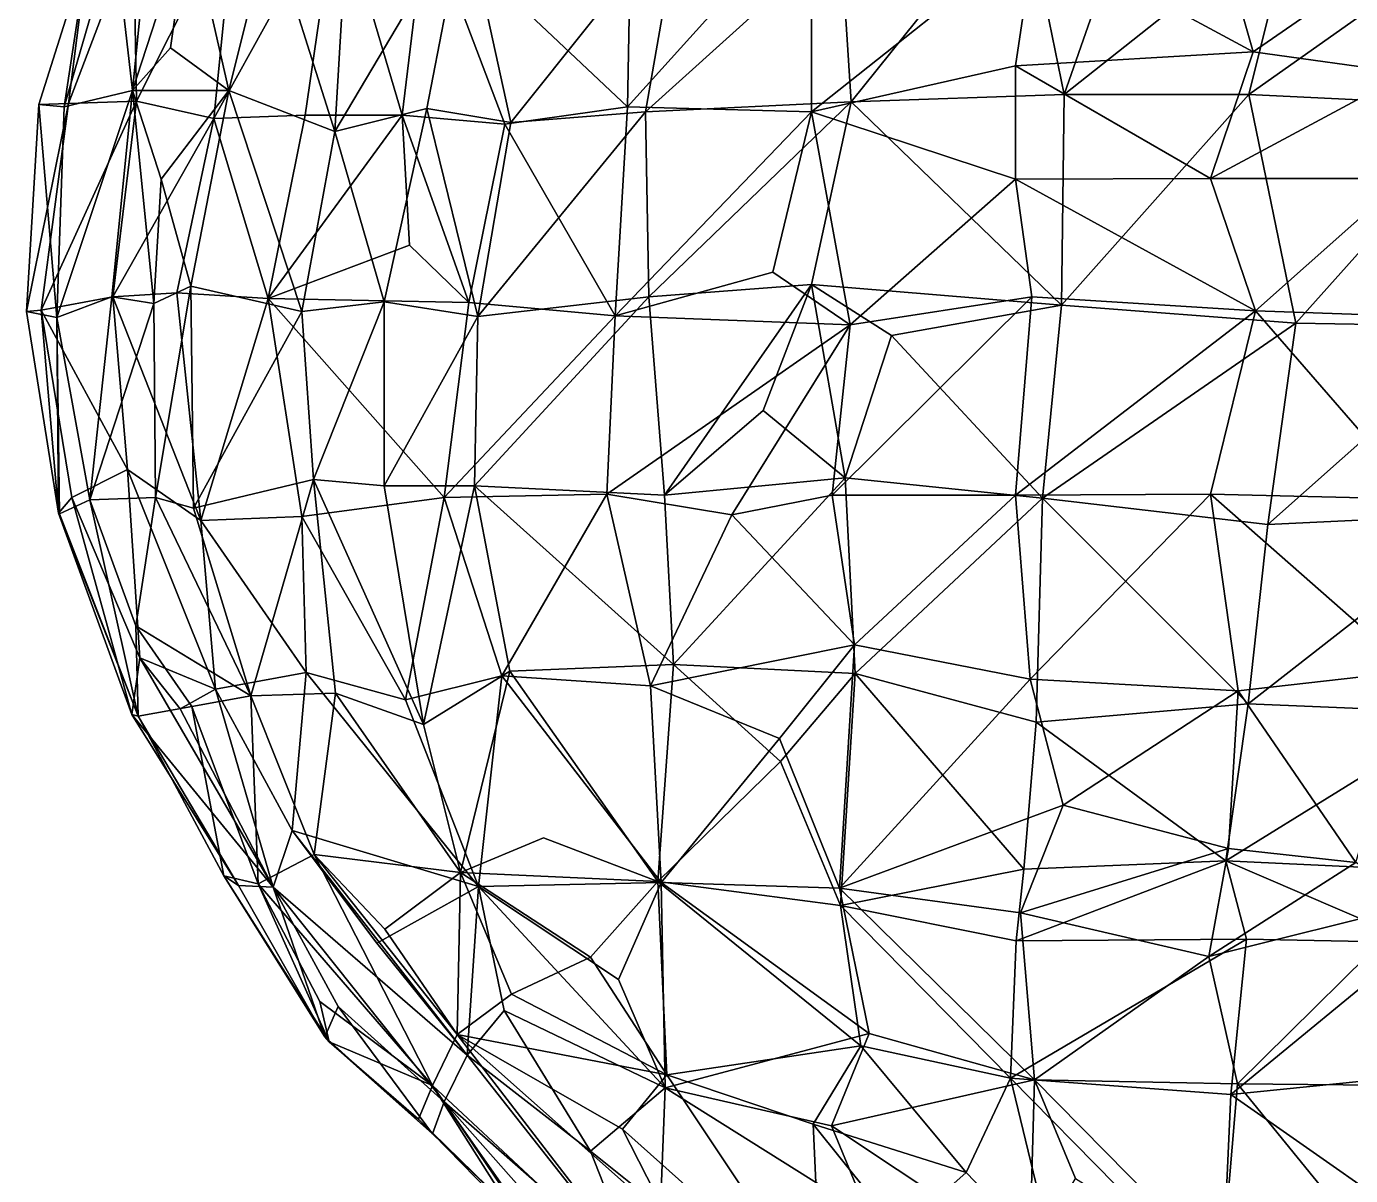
# Model space of a CAD drawing. Header units: metres. Extents: x -3.71 to 2.4, y 1.32 to 7.28.
# Drawn here: x -3.526 to -1.915, y 2.649 to 4.046 of the extents above; entities that cross this region are included whole.
import ezdxf

# ---------------------------------------------------------------- set-up
doc = ezdxf.new("R2010")
doc.units = ezdxf.units.M

msp = doc.modelspace()

# ---------------------------------------------------------------- linework, layer by layer
for points in [[(-3.148, 4.205, 1.247), (-3.272, 4.193, 1.077), (-3.298, 3.934, 1.155)], [(-3.187, 3.938, 1.273), (-3.148, 4.205, 1.247), (-3.298, 3.934, 1.155)], [(-3.187, 3.938, 1.273), (-3.069, 3.938, 1.385), (-3.148, 4.205, 1.247)], [(-3.069, 3.938, 1.385), (-3.04, 4.179, 1.38), (-3.148, 4.205, 1.247)], [(-3.04, 4.179, 1.38), (-2.795, 3.948, 1.567), (-2.79, 4.21, 1.502)], [(-2.571, 4.196, 1.539), (-2.79, 4.21, 1.502), (-2.795, 3.948, 1.567)], [(-2.523, 3.954, -0.685), (-2.536, 4.156, -0.625), (-2.315, 4.213, -0.698)], [(-2.264, 3.963, -0.769), (-2.523, 3.954, -0.685), (-2.315, 4.213, -0.698)], [(-2.264, 3.963, -0.769), (-2.315, 4.213, -0.698), (-2.194, 4.163, -0.733)], [(-3.392, 3.955, 1.013), (-3.272, 4.193, 1.077), (-3.396, 4.16, 0.811)], [(-3.298, 3.934, 1.155), (-3.272, 4.193, 1.077), (-3.392, 3.955, 1.013)], [(-2.937, 3.929, -0.498), (-2.993, 4.185, -0.345), (-2.73, 4.188, -0.504)], [(-2.773, 3.942, -0.575), (-2.937, 3.929, -0.498), (-2.73, 4.188, -0.504)], [(-2.571, 3.942, 1.643), (-2.571, 4.196, 1.539), (-2.795, 3.948, 1.567)], [(-2.773, 3.942, -0.575), (-2.73, 4.188, -0.504), (-2.536, 4.156, -0.625)], [(-2.299, 4.158, 1.596), (-2.571, 4.196, 1.539), (-2.571, 3.942, 1.643)], [(-2.034, 4.015, 1.644), (-2.084, 4.191, 1.569), (-2.299, 4.158, 1.596)], [(-2.034, 4.015, 1.644), (-1.817, 4.165, 1.594), (-2.084, 4.191, 1.569)], [(-3.397, 3.968, 0.112), (-3.328, 4.18, 0.08), (-3.351, 4.02, 0.015)], [(-3.379, 4.152, 0.186), (-3.328, 4.18, 0.08), (-3.397, 3.968, 0.112)], [(-3.351, 4.02, 0.015), (-3.328, 4.18, 0.08), (-3.28, 3.968, -0.139)], [(-3.328, 4.18, 0.08), (-3.23, 4.168, -0.107), (-3.28, 3.968, -0.139)], [(-3.151, 3.918, -0.303), (-2.993, 4.185, -0.345), (-3.039, 3.946, -0.407)], [(-3.141, 4.089, -0.26), (-2.993, 4.185, -0.345), (-3.151, 3.918, -0.303)], [(-3.069, 3.938, 1.385), (-2.944, 3.927, 1.488), (-3.04, 4.179, 1.38)], [(-2.795, 3.948, 1.567), (-3.04, 4.179, 1.38), (-2.944, 3.927, 1.488)], [(-2.937, 3.929, -0.498), (-3.039, 3.946, -0.407), (-2.993, 4.185, -0.345)], [(-2.264, 3.963, -0.769), (-2.194, 4.163, -0.733), (-1.984, 4.185, -0.766)], [(-2.039, 3.963, -0.84), (-2.264, 3.963, -0.769), (-1.984, 4.185, -0.766)], [(-2.039, 3.963, -0.84), (-1.984, 4.185, -0.766), (-1.747, 4.17, -0.795)], [(-3.48, 3.948, 0.331), (-3.419, 4.159, 0.349), (-3.397, 3.968, 0.112)], [(-3.451, 4.141, 0.584), (-3.419, 4.159, 0.349), (-3.48, 3.948, 0.331)], [(-3.475, 3.952, 0.827), (-3.396, 4.16, 0.811), (-3.451, 4.141, 0.584)], [(-3.475, 3.952, 0.827), (-3.392, 3.955, 1.013), (-3.396, 4.16, 0.811)], [(-3.419, 4.159, 0.349), (-3.379, 4.152, 0.186), (-3.397, 3.968, 0.112)], [(-3.28, 3.968, -0.139), (-3.23, 4.168, -0.107), (-3.151, 3.918, -0.303)], [(-3.23, 4.168, -0.107), (-3.141, 4.089, -0.26), (-3.151, 3.918, -0.303)], [(-2.523, 3.954, -0.685), (-2.773, 3.942, -0.575), (-2.536, 4.156, -0.625)], [(-2.323, 3.998, 1.671), (-2.299, 4.158, 1.596), (-2.571, 3.942, 1.643)], [(-2.323, 3.998, 1.671), (-2.034, 4.015, 1.644), (-2.299, 4.158, 1.596)], [(-1.746, 3.949, -0.848), (-2.039, 3.963, -0.84), (-1.747, 4.17, -0.795)], [(-1.847, 3.989, 1.658), (-1.817, 4.165, 1.594), (-2.034, 4.015, 1.644)], [(-3.511, 3.951, 0.586), (-3.451, 4.141, 0.584), (-3.48, 3.948, 0.331)], [(-3.511, 3.951, 0.586), (-3.475, 3.952, 0.827), (-3.451, 4.141, 0.584)], [(-3.397, 3.968, 0.112), (-3.351, 4.02, 0.015), (-3.28, 3.968, -0.139)], [(-2.086, 3.861, 1.705), (-2.034, 4.015, 1.644), (-2.323, 3.998, 1.671)], [(-1.847, 3.989, 1.658), (-2.034, 4.015, 1.644), (-2.086, 3.861, 1.705)], [(-2.323, 3.86, 1.694), (-2.323, 3.998, 1.671), (-2.571, 3.942, 1.643)], [(-2.323, 3.86, 1.694), (-2.086, 3.861, 1.705), (-2.323, 3.998, 1.671)], [(-1.85, 3.861, 1.702), (-1.847, 3.989, 1.658), (-2.086, 3.861, 1.705)], [(-3.489, 3.692, 0.324), (-3.48, 3.948, 0.331), (-3.397, 3.968, 0.112)], [(-3.422, 3.717, 0.115), (-3.489, 3.692, 0.324), (-3.397, 3.968, 0.112)], [(-3.422, 3.717, 0.115), (-3.397, 3.968, 0.112), (-3.371, 3.709, -0.043)], [(-3.397, 3.968, 0.112), (-3.362, 3.86, -0.022), (-3.371, 3.709, -0.043)], [(-3.397, 3.968, 0.112), (-3.28, 3.968, -0.139), (-3.362, 3.86, -0.022)], [(-3.362, 3.86, -0.022), (-3.28, 3.968, -0.139), (-3.326, 3.73, -0.136)], [(-3.326, 3.73, -0.136), (-3.28, 3.968, -0.139), (-3.191, 3.699, -0.325)], [(-3.28, 3.968, -0.139), (-3.151, 3.918, -0.303), (-3.191, 3.699, -0.325)], [(-2.523, 3.954, -0.685), (-2.264, 3.963, -0.769), (-2.267, 3.707, -0.819)], [(-2.267, 3.707, -0.819), (-2.264, 3.963, -0.769), (-2.039, 3.963, -0.84)], [(-1.982, 3.685, -0.862), (-2.267, 3.707, -0.819), (-2.039, 3.963, -0.84)], [(-1.982, 3.685, -0.862), (-2.039, 3.963, -0.84), (-1.746, 3.949, -0.848)], [(-3.475, 3.952, 0.827), (-3.511, 3.951, 0.586), (-3.526, 3.699, 0.588)], [(-3.508, 3.701, 0.819), (-3.475, 3.952, 0.827), (-3.526, 3.699, 0.588)], [(-3.526, 3.699, 0.588), (-3.511, 3.951, 0.586), (-3.489, 3.692, 0.324)], [(-3.511, 3.951, 0.586), (-3.48, 3.948, 0.331), (-3.489, 3.692, 0.324)], [(-3.508, 3.701, 0.819), (-3.421, 3.717, 1.027), (-3.392, 3.955, 1.013)], [(-3.392, 3.955, 1.013), (-3.475, 3.952, 0.827), (-3.508, 3.701, 0.819)], [(-3.298, 3.934, 1.155), (-3.392, 3.955, 1.013), (-3.421, 3.717, 1.027)], [(-3.151, 3.918, -0.303), (-3.039, 3.946, -0.407), (-3.091, 3.711, -0.43)], [(-3.091, 3.711, -0.43), (-3.039, 3.946, -0.407), (-2.977, 3.693, -0.534)], [(-2.937, 3.929, -0.498), (-2.977, 3.693, -0.534), (-3.039, 3.946, -0.407)], [(-2.81, 3.694, 1.635), (-2.795, 3.948, 1.567), (-2.944, 3.927, 1.488)], [(-2.571, 3.942, 1.643), (-2.795, 3.948, 1.567), (-2.81, 3.694, 1.635)], [(-2.769, 3.717, -0.627), (-2.773, 3.942, -0.575), (-2.523, 3.954, -0.685)], [(-2.571, 3.732, -0.699), (-2.769, 3.717, -0.627), (-2.523, 3.954, -0.685)], [(-2.571, 3.732, -0.699), (-2.523, 3.954, -0.685), (-2.267, 3.707, -0.819)], [(-1.745, 3.681, -0.877), (-1.982, 3.685, -0.862), (-1.746, 3.949, -0.848)], [(-3.343, 3.722, 1.144), (-3.298, 3.934, 1.155), (-3.421, 3.717, 1.027)], [(-3.232, 3.715, 1.271), (-3.298, 3.934, 1.155), (-3.343, 3.722, 1.144)], [(-3.187, 3.938, 1.273), (-3.298, 3.934, 1.155), (-3.232, 3.715, 1.271)], [(-3.232, 3.715, 1.271), (-3.069, 3.938, 1.385), (-3.187, 3.938, 1.273)], [(-3.232, 3.715, 1.271), (-3.06, 3.78, 1.431), (-3.069, 3.938, 1.385)], [(-2.988, 3.71, 1.512), (-2.944, 3.927, 1.488), (-3.069, 3.938, 1.385)], [(-3.06, 3.78, 1.431), (-2.988, 3.71, 1.512), (-3.069, 3.938, 1.385)], [(-2.769, 3.717, -0.627), (-2.977, 3.693, -0.534), (-2.773, 3.942, -0.575)], [(-2.977, 3.693, -0.534), (-2.937, 3.929, -0.498), (-2.773, 3.942, -0.575)], [(-2.618, 3.747, 1.671), (-2.571, 3.942, 1.643), (-2.81, 3.694, 1.635)], [(-2.524, 3.683, 1.73), (-2.571, 3.942, 1.643), (-2.618, 3.747, 1.671)], [(-2.323, 3.86, 1.694), (-2.571, 3.942, 1.643), (-2.524, 3.683, 1.73)], [(-3.191, 3.699, -0.325), (-3.151, 3.918, -0.303), (-3.091, 3.711, -0.43)], [(-2.988, 3.71, 1.512), (-2.81, 3.694, 1.635), (-2.944, 3.927, 1.488)], [(-3.371, 3.709, -0.043), (-3.362, 3.86, -0.022), (-3.326, 3.73, -0.136)], [(-2.303, 3.717, 1.757), (-2.323, 3.86, 1.694), (-2.524, 3.683, 1.73)], [(-2.031, 3.7, 1.742), (-2.086, 3.861, 1.705), (-2.323, 3.86, 1.694)], [(-2.303, 3.717, 1.757), (-2.031, 3.7, 1.742), (-2.323, 3.86, 1.694)], [(-1.85, 3.861, 1.702), (-2.086, 3.861, 1.705), (-2.031, 3.7, 1.742)], [(-2.031, 3.7, 1.742), (-1.833, 3.693, 1.717), (-1.85, 3.861, 1.702)], [(-2.988, 3.71, 1.512), (-3.06, 3.78, 1.431), (-3.232, 3.715, 1.271)], [(-2.524, 3.683, 1.73), (-2.618, 3.747, 1.671), (-2.81, 3.694, 1.635)], [(-3.314, 3.445, 1.125), (-3.343, 3.722, 1.144), (-3.421, 3.717, 1.027)], [(-3.369, 3.473, -0.043), (-3.371, 3.709, -0.043), (-3.326, 3.73, -0.136)], [(-3.323, 3.46, -0.138), (-3.369, 3.473, -0.043), (-3.326, 3.73, -0.136)], [(-3.314, 3.445, 1.125), (-3.232, 3.715, 1.271), (-3.343, 3.722, 1.144)], [(-3.323, 3.46, -0.138), (-3.326, 3.73, -0.136), (-3.191, 3.699, -0.325)], [(-2.75, 3.476, -0.661), (-2.769, 3.717, -0.627), (-2.571, 3.732, -0.699)], [(-2.63, 3.579, -0.688), (-2.75, 3.476, -0.661), (-2.571, 3.732, -0.699)], [(-2.53, 3.497, -0.738), (-2.63, 3.579, -0.688), (-2.571, 3.732, -0.699)], [(-2.571, 3.732, -0.699), (-2.474, 3.67, -0.742), (-2.53, 3.497, -0.738)], [(-2.474, 3.67, -0.742), (-2.571, 3.732, -0.699), (-2.267, 3.707, -0.819)], [(-3.421, 3.717, 1.027), (-3.508, 3.701, 0.819), (-3.403, 3.507, 1.012)], [(-3.489, 3.692, 0.324), (-3.422, 3.717, 0.115), (-3.449, 3.47, 0.145)], [(-3.449, 3.47, 0.145), (-3.422, 3.717, 0.115), (-3.371, 3.709, -0.043)], [(-3.369, 3.473, -0.043), (-3.449, 3.47, 0.145), (-3.371, 3.709, -0.043)], [(-3.403, 3.507, 1.012), (-3.314, 3.445, 1.125), (-3.421, 3.717, 1.027)], [(-3.314, 3.445, 1.125), (-3.191, 3.45, 1.317), (-3.232, 3.715, 1.271)], [(-3.018, 3.473, 1.507), (-2.988, 3.71, 1.512), (-3.232, 3.715, 1.271)], [(-3.191, 3.45, 1.317), (-3.018, 3.473, 1.507), (-3.232, 3.715, 1.271)], [(-3.177, 3.495, -0.325), (-3.191, 3.699, -0.325), (-3.091, 3.711, -0.43)], [(-3.091, 3.487, -0.424), (-3.177, 3.495, -0.325), (-3.091, 3.711, -0.43)], [(-3.091, 3.487, -0.424), (-3.091, 3.711, -0.43), (-2.977, 3.693, -0.534)], [(-2.81, 3.694, 1.635), (-2.988, 3.71, 1.512), (-3.018, 3.473, 1.507)], [(-2.75, 3.476, -0.661), (-2.981, 3.487, -0.545), (-2.769, 3.717, -0.627)], [(-2.981, 3.487, -0.545), (-2.977, 3.693, -0.534), (-2.769, 3.717, -0.627)], [(-2.303, 3.717, 1.757), (-2.524, 3.683, 1.73), (-2.546, 3.476, 1.76)], [(-2.323, 3.476, 1.768), (-2.303, 3.717, 1.757), (-2.546, 3.476, 1.76)], [(-2.474, 3.67, -0.742), (-2.267, 3.707, -0.819), (-2.29, 3.472, -0.82)], [(-2.031, 3.7, 1.742), (-2.303, 3.717, 1.757), (-2.323, 3.476, 1.768)], [(-2.29, 3.472, -0.82), (-2.267, 3.707, -0.819), (-1.982, 3.685, -0.862)], [(-3.508, 3.701, 0.819), (-3.526, 3.699, 0.588), (-3.487, 3.454, 0.589)], [(-3.487, 3.454, 0.589), (-3.526, 3.699, 0.588), (-3.489, 3.692, 0.324)], [(-3.403, 3.507, 1.012), (-3.508, 3.701, 0.819), (-3.471, 3.473, 0.824)], [(-3.471, 3.473, 0.824), (-3.508, 3.701, 0.819), (-3.487, 3.454, 0.589)], [(-3.486, 3.453, 0.353), (-3.487, 3.454, 0.589), (-3.489, 3.692, 0.324)], [(-3.486, 3.453, 0.353), (-3.489, 3.692, 0.324), (-3.449, 3.47, 0.145)], [(-3.177, 3.495, -0.325), (-3.323, 3.46, -0.138), (-3.191, 3.699, -0.325)], [(-2.981, 3.487, -0.545), (-3.091, 3.487, -0.424), (-2.977, 3.693, -0.534)], [(-2.82, 3.477, 1.632), (-2.81, 3.694, 1.635), (-3.018, 3.473, 1.507)], [(-2.82, 3.477, 1.632), (-2.524, 3.683, 1.73), (-2.81, 3.694, 1.635)], [(-2.086, 3.477, 1.777), (-2.031, 3.7, 1.742), (-2.323, 3.476, 1.768)], [(-2.086, 3.477, 1.777), (-1.832, 3.471, 1.745), (-2.031, 3.7, 1.742)], [(-1.832, 3.471, 1.745), (-1.833, 3.693, 1.717), (-2.031, 3.7, 1.742)], [(-2.82, 3.477, 1.632), (-2.668, 3.452, 1.712), (-2.524, 3.683, 1.73)], [(-2.546, 3.476, 1.76), (-2.524, 3.683, 1.73), (-2.668, 3.452, 1.712)], [(-2.016, 3.44, -0.855), (-2.29, 3.472, -0.82), (-1.982, 3.685, -0.862)], [(-2.016, 3.44, -0.855), (-1.982, 3.685, -0.862), (-1.745, 3.681, -0.877)], [(-1.744, 3.453, -0.862), (-2.016, 3.44, -0.855), (-1.745, 3.681, -0.877)], [(-2.53, 3.497, -0.738), (-2.474, 3.67, -0.742), (-2.29, 3.472, -0.82)], [(-2.53, 3.497, -0.738), (-2.75, 3.476, -0.661), (-2.63, 3.579, -0.688)], [(-3.388, 3.278, 0.8), (-3.403, 3.507, 1.012), (-3.471, 3.473, 0.824)], [(-3.403, 3.507, 1.012), (-3.388, 3.278, 0.8), (-3.296, 3.24, 1.067)], [(-3.296, 3.24, 1.067), (-3.314, 3.445, 1.125), (-3.403, 3.507, 1.012)], [(-3.253, 3.232, -0.128), (-3.323, 3.46, -0.138), (-3.177, 3.495, -0.325)], [(-3.15, 3.235, -0.284), (-3.253, 3.232, -0.128), (-3.177, 3.495, -0.325)], [(-3.043, 3.197, -0.396), (-3.177, 3.495, -0.325), (-3.091, 3.487, -0.424)], [(-3.043, 3.197, -0.396), (-3.15, 3.235, -0.284), (-3.177, 3.495, -0.325)], [(-2.739, 3.27, -0.672), (-2.75, 3.476, -0.661), (-2.53, 3.497, -0.738)], [(-2.518, 3.259, -0.744), (-2.739, 3.27, -0.672), (-2.53, 3.497, -0.738)], [(-2.518, 3.259, -0.744), (-2.53, 3.497, -0.738), (-2.29, 3.472, -0.82)], [(-3.043, 3.197, -0.396), (-3.091, 3.487, -0.424), (-2.981, 3.487, -0.545)], [(-2.938, 3.262, -0.549), (-3.043, 3.197, -0.396), (-2.981, 3.487, -0.545)], [(-2.981, 3.487, -0.545), (-2.75, 3.476, -0.661), (-2.739, 3.27, -0.672)], [(-2.938, 3.262, -0.549), (-2.981, 3.487, -0.545), (-2.739, 3.27, -0.672)], [(-3.471, 3.473, 0.824), (-3.487, 3.454, 0.589), (-3.398, 3.209, 0.59)], [(-3.39, 3.207, 0.358), (-3.486, 3.453, 0.353), (-3.449, 3.47, 0.145)], [(-3.388, 3.278, 0.8), (-3.471, 3.473, 0.824), (-3.398, 3.209, 0.59)], [(-3.393, 3.317, 0.118), (-3.449, 3.47, 0.145), (-3.369, 3.473, -0.043)], [(-3.393, 3.317, 0.118), (-3.39, 3.207, 0.358), (-3.449, 3.47, 0.145)], [(-3.253, 3.232, -0.128), (-3.393, 3.317, 0.118), (-3.369, 3.473, -0.043)], [(-3.253, 3.232, -0.128), (-3.369, 3.473, -0.043), (-3.323, 3.46, -0.138)], [(-3.065, 3.227, 1.396), (-3.018, 3.473, 1.507), (-3.191, 3.45, 1.317)], [(-2.948, 3.256, 1.501), (-3.018, 3.473, 1.507), (-3.065, 3.227, 1.396)], [(-2.82, 3.477, 1.632), (-3.018, 3.473, 1.507), (-2.948, 3.256, 1.501)], [(-2.767, 3.244, 1.612), (-2.82, 3.477, 1.632), (-2.948, 3.256, 1.501)], [(-2.668, 3.452, 1.712), (-2.82, 3.477, 1.632), (-2.767, 3.244, 1.612)], [(-2.519, 3.294, 1.731), (-2.546, 3.476, 1.76), (-2.668, 3.452, 1.712)], [(-2.323, 3.476, 1.768), (-2.546, 3.476, 1.76), (-2.519, 3.294, 1.731)], [(-2.305, 3.252, 1.731), (-2.323, 3.476, 1.768), (-2.519, 3.294, 1.731)], [(-2.518, 3.259, -0.744), (-2.29, 3.472, -0.82), (-2.298, 3.2, -0.799)], [(-2.086, 3.477, 1.777), (-2.323, 3.476, 1.768), (-2.305, 3.252, 1.731)], [(-2.052, 3.238, 1.757), (-2.086, 3.477, 1.777), (-2.305, 3.252, 1.731)], [(-2.298, 3.2, -0.799), (-2.29, 3.472, -0.82), (-2.04, 3.222, -0.832)], [(-2.29, 3.472, -0.82), (-2.016, 3.44, -0.855), (-2.04, 3.222, -0.832)], [(-1.841, 3.262, 1.73), (-1.832, 3.471, 1.745), (-2.086, 3.477, 1.777)], [(-2.052, 3.238, 1.757), (-1.841, 3.262, 1.73), (-2.086, 3.477, 1.777)], [(-3.398, 3.209, 0.59), (-3.487, 3.454, 0.589), (-3.39, 3.207, 0.358)], [(-3.487, 3.454, 0.589), (-3.486, 3.453, 0.353), (-3.39, 3.207, 0.358)], [(-3.186, 3.26, 1.279), (-3.191, 3.45, 1.317), (-3.314, 3.445, 1.125)], [(-3.186, 3.26, 1.279), (-3.065, 3.227, 1.396), (-3.191, 3.45, 1.317)], [(-2.767, 3.244, 1.612), (-2.519, 3.294, 1.731), (-2.668, 3.452, 1.712)], [(-2.04, 3.222, -0.832), (-2.016, 3.44, -0.855), (-1.744, 3.453, -0.862)], [(-1.776, 3.211, -0.804), (-2.04, 3.222, -0.832), (-1.744, 3.453, -0.862)], [(-3.296, 3.24, 1.067), (-3.186, 3.26, 1.279), (-3.314, 3.445, 1.125)], [(-3.325, 3.219, 0.098), (-3.39, 3.207, 0.358), (-3.393, 3.317, 0.118)], [(-3.325, 3.219, 0.098), (-3.393, 3.317, 0.118), (-3.253, 3.232, -0.128)], [(-2.61, 3.18, 1.671), (-2.519, 3.294, 1.731), (-2.767, 3.244, 1.612)], [(-2.537, 2.998, 1.6), (-2.519, 3.294, 1.731), (-2.61, 3.18, 1.671)], [(-2.305, 3.252, 1.731), (-2.519, 3.294, 1.731), (-2.537, 2.998, 1.6)], [(-3.226, 2.999, 0.82), (-3.388, 3.278, 0.8), (-3.398, 3.209, 0.59)], [(-3.339, 3.216, 0.866), (-3.388, 3.278, 0.8), (-3.226, 2.999, 0.82)], [(-3.296, 3.24, 1.067), (-3.388, 3.278, 0.8), (-3.339, 3.216, 0.866)], [(-2.758, 3.006, -0.557), (-2.938, 3.262, -0.549), (-2.739, 3.27, -0.672)], [(-2.758, 3.006, -0.557), (-2.739, 3.27, -0.672), (-2.609, 3.152, -0.7)], [(-2.739, 3.27, -0.672), (-2.518, 3.259, -0.744), (-2.609, 3.152, -0.7)], [(-3.296, 3.24, 1.067), (-3.203, 3.068, 1.055), (-3.186, 3.26, 1.279)], [(-2.976, 3, 1.318), (-3.186, 3.26, 1.279), (-3.203, 3.068, 1.055)], [(-3.065, 3.227, 1.396), (-3.186, 3.26, 1.279), (-2.976, 3, 1.318)], [(-2.976, 3, 1.318), (-2.948, 3.256, 1.501), (-3.065, 3.227, 1.396)], [(-2.998, 3.017, -0.338), (-3.043, 3.197, -0.396), (-2.938, 3.262, -0.549)], [(-2.998, 3.017, -0.338), (-2.938, 3.262, -0.549), (-2.758, 3.006, -0.557)], [(-2.754, 3.005, 1.502), (-2.948, 3.256, 1.501), (-2.976, 3, 1.318)], [(-2.767, 3.244, 1.612), (-2.948, 3.256, 1.501), (-2.754, 3.005, 1.502)], [(-2.609, 3.152, -0.7), (-2.518, 3.259, -0.744), (-2.536, 2.977, -0.66)], [(-2.536, 2.977, -0.66), (-2.518, 3.259, -0.744), (-2.313, 3.021, -0.738)], [(-2.518, 3.259, -0.744), (-2.298, 3.2, -0.799), (-2.313, 3.021, -0.738)], [(-1.909, 3.029, 1.704), (-1.841, 3.262, 1.73), (-2.052, 3.238, 1.757)], [(-3.296, 3.24, 1.067), (-3.339, 3.216, 0.866), (-3.226, 2.999, 0.82)], [(-3.203, 3.068, 1.055), (-3.296, 3.24, 1.067), (-3.226, 2.999, 0.82)], [(-2.61, 3.18, 1.671), (-2.767, 3.244, 1.612), (-2.754, 3.005, 1.502)], [(-2.265, 3.099, 1.718), (-2.305, 3.252, 1.731), (-2.537, 2.998, 1.6)], [(-2.265, 3.099, 1.718), (-2.052, 3.238, 1.757), (-2.305, 3.252, 1.731)], [(-2.064, 3.046, 1.706), (-2.052, 3.238, 1.757), (-2.265, 3.099, 1.718)], [(-2.064, 3.046, 1.706), (-1.909, 3.029, 1.704), (-2.052, 3.238, 1.757)], [(-3.244, 3.003, 0.106), (-3.325, 3.219, 0.098), (-3.253, 3.232, -0.128)], [(-3.176, 3.039, -0.114), (-3.253, 3.232, -0.128), (-3.15, 3.235, -0.284)], [(-3.176, 3.039, -0.114), (-3.244, 3.003, 0.106), (-3.253, 3.232, -0.128)], [(-2.998, 3.017, -0.338), (-3.176, 3.039, -0.114), (-3.15, 3.235, -0.284)], [(-2.998, 3.017, -0.338), (-3.15, 3.235, -0.284), (-3.043, 3.197, -0.396)], [(-2.298, 3.2, -0.799), (-2.04, 3.222, -0.832), (-2.067, 3.031, -0.746)], [(-2.067, 3.031, -0.746), (-2.04, 3.222, -0.832), (-1.776, 3.211, -0.804)], [(-3.268, 3.001, 0.592), (-3.398, 3.209, 0.59), (-3.39, 3.207, 0.358)], [(-3.226, 2.999, 0.82), (-3.398, 3.209, 0.59), (-3.268, 3.001, 0.592)], [(-3.286, 3.013, 0.365), (-3.39, 3.207, 0.358), (-3.325, 3.219, 0.098)], [(-3.286, 3.013, 0.365), (-3.268, 3.001, 0.592), (-3.39, 3.207, 0.358)], [(-3.244, 3.003, 0.106), (-3.286, 3.013, 0.365), (-3.325, 3.219, 0.098)], [(-2.067, 3.031, -0.746), (-1.776, 3.211, -0.804), (-1.722, 3.015, -0.74)], [(-2.313, 3.021, -0.738), (-2.298, 3.2, -0.799), (-2.067, 3.031, -0.746)], [(-2.754, 3.005, 1.502), (-2.537, 2.998, 1.6), (-2.61, 3.18, 1.671)], [(-2.758, 3.006, -0.557), (-2.609, 3.152, -0.7), (-2.536, 2.977, -0.66)], [(-2.317, 2.968, 1.658), (-2.265, 3.099, 1.718), (-2.537, 2.998, 1.6)], [(-2.064, 3.046, 1.706), (-2.265, 3.099, 1.718), (-2.317, 2.968, 1.658)], [(-3.226, 2.999, 0.82), (-2.99, 2.795, 1.046), (-3.203, 3.068, 1.055)], [(-2.99, 2.795, 1.046), (-3.1, 2.931, 1.053), (-3.203, 3.068, 1.055)], [(-2.976, 3, 1.318), (-3.203, 3.068, 1.055), (-3.1, 2.931, 1.053)], [(-2.998, 3.017, -0.338), (-2.897, 3.059, -0.48), (-2.758, 3.006, -0.557)], [(-2.897, 3.059, -0.48), (-2.998, 3.017, -0.338), (-2.758, 3.006, -0.557)], [(-2.088, 2.915, 1.643), (-2.064, 3.046, 1.706), (-2.317, 2.968, 1.658)], [(-1.909, 3.029, 1.704), (-2.064, 3.046, 1.706), (-2.088, 2.915, 1.643)], [(-3.032, 2.758, 0.125), (-3.244, 3.003, 0.106), (-3.176, 3.039, -0.114)], [(-3.09, 2.948, -0.206), (-3.176, 3.039, -0.114), (-2.998, 3.017, -0.338)], [(-3.002, 2.82, -0.116), (-3.176, 3.039, -0.114), (-3.09, 2.948, -0.206)], [(-3.002, 2.82, -0.116), (-3.032, 2.758, 0.125), (-3.176, 3.039, -0.114)], [(-2.042, 2.936, -0.689), (-2.322, 2.934, -0.695), (-2.067, 3.031, -0.746)], [(-2.322, 2.934, -0.695), (-2.313, 3.021, -0.738), (-2.067, 3.031, -0.746)], [(-1.909, 3.029, 1.704), (-2.088, 2.915, 1.643), (-1.831, 2.979, 1.659)], [(-1.836, 2.932, -0.684), (-2.067, 3.031, -0.746), (-1.722, 3.015, -0.74)], [(-1.836, 2.932, -0.684), (-2.042, 2.936, -0.689), (-2.067, 3.031, -0.746)], [(-3.158, 2.811, 0.39), (-3.163, 2.817, 0.592), (-3.286, 3.013, 0.365)], [(-3.163, 2.817, 0.592), (-3.268, 3.001, 0.592), (-3.286, 3.013, 0.365)], [(-3.158, 2.811, 0.39), (-3.286, 3.013, 0.365), (-3.244, 3.003, 0.106)], [(-3.002, 2.82, -0.116), (-3.09, 2.948, -0.206), (-2.998, 3.017, -0.338)], [(-2.936, 2.869, -0.298), (-3.002, 2.82, -0.116), (-2.998, 3.017, -0.338)], [(-2.998, 3.017, -0.338), (-2.758, 3.006, -0.557), (-2.84, 2.914, -0.416)], [(-2.936, 2.869, -0.298), (-2.998, 3.017, -0.338), (-2.84, 2.914, -0.416)], [(-2.536, 2.977, -0.66), (-2.313, 3.021, -0.738), (-2.322, 2.934, -0.695)], [(-3.226, 2.999, 0.82), (-3.268, 3.001, 0.592), (-3.163, 2.817, 0.592)], [(-3.169, 2.86, 0.186), (-3.158, 2.811, 0.39), (-3.244, 3.003, 0.106)], [(-3.244, 3.003, 0.106), (-3.032, 2.758, 0.125), (-3.169, 2.86, 0.186)], [(-3.147, 2.854, 0.754), (-3.226, 2.999, 0.82), (-3.163, 2.817, 0.592)], [(-3.147, 2.854, 0.754), (-3.018, 2.738, 0.819), (-3.226, 2.999, 0.82)], [(-3.018, 2.738, 0.819), (-2.99, 2.795, 1.046), (-3.226, 2.999, 0.82)], [(-2.99, 2.795, 1.046), (-2.976, 3, 1.318), (-3.1, 2.931, 1.053)], [(-2.945, 2.849, 1.215), (-2.976, 3, 1.318), (-2.99, 2.795, 1.046)], [(-2.806, 2.887, 1.401), (-2.754, 3.005, 1.502), (-2.976, 3, 1.318)], [(-2.749, 2.755, 1.285), (-2.976, 3, 1.318), (-2.945, 2.849, 1.215)], [(-2.806, 2.887, 1.401), (-2.976, 3, 1.318), (-2.749, 2.755, 1.285)], [(-2.84, 2.914, -0.416), (-2.758, 3.006, -0.557), (-2.747, 2.771, -0.318)], [(-2.806, 2.887, 1.401), (-2.749, 2.755, 1.285), (-2.754, 3.005, 1.502)], [(-2.747, 2.771, -0.318), (-2.758, 3.006, -0.557), (-2.511, 2.806, -0.545)], [(-2.758, 3.006, -0.557), (-2.536, 2.977, -0.66), (-2.511, 2.806, -0.545)], [(-2.749, 2.755, 1.285), (-2.501, 2.821, 1.494), (-2.754, 3.005, 1.502)], [(-2.501, 2.821, 1.494), (-2.537, 2.998, 1.6), (-2.754, 3.005, 1.502)], [(-2.501, 2.821, 1.494), (-2.3, 2.765, 1.513), (-2.537, 2.998, 1.6)], [(-2.3, 2.765, 1.513), (-2.317, 2.968, 1.658), (-2.537, 2.998, 1.6)], [(-2.536, 2.977, -0.66), (-2.322, 2.934, -0.695), (-2.329, 2.767, -0.58)], [(-2.511, 2.806, -0.545), (-2.536, 2.977, -0.66), (-2.329, 2.767, -0.58)], [(-2.088, 2.915, 1.643), (-2.317, 2.968, 1.658), (-2.3, 2.765, 1.513)], [(-2.053, 2.76, 1.534), (-1.831, 2.979, 1.659), (-2.088, 2.915, 1.643)], [(-2.053, 2.76, 1.534), (-1.839, 2.758, 1.597), (-1.831, 2.979, 1.659)], [(-2.329, 2.767, -0.58), (-2.322, 2.934, -0.695), (-2.042, 2.936, -0.689)], [(-2.061, 2.747, -0.575), (-2.329, 2.767, -0.58), (-2.042, 2.936, -0.689)], [(-2.061, 2.747, -0.575), (-2.042, 2.936, -0.689), (-1.836, 2.932, -0.684)], [(-1.777, 2.776, -0.648), (-2.061, 2.747, -0.575), (-1.836, 2.932, -0.684)], [(-2.936, 2.869, -0.298), (-2.84, 2.914, -0.416), (-2.747, 2.771, -0.318)], [(-2.053, 2.76, 1.534), (-2.088, 2.915, 1.643), (-2.3, 2.765, 1.513)], [(-2.747, 2.771, -0.318), (-3.002, 2.82, -0.116), (-2.936, 2.869, -0.298)], [(-3.169, 2.86, 0.186), (-3.032, 2.758, 0.125), (-3.158, 2.811, 0.39)], [(-3.032, 2.699, 0.582), (-3.147, 2.854, 0.754), (-3.163, 2.817, 0.592)], [(-3.032, 2.699, 0.582), (-3.018, 2.738, 0.819), (-3.147, 2.854, 0.754)], [(-2.99, 2.795, 1.046), (-2.84, 2.678, 1.054), (-2.945, 2.849, 1.215)], [(-2.84, 2.678, 1.054), (-2.749, 2.755, 1.285), (-2.945, 2.849, 1.215)], [(-2.756, 2.5, 0.147), (-3.032, 2.758, 0.125), (-3.002, 2.82, -0.116)], [(-2.747, 2.771, -0.318), (-2.801, 2.705, -0.154), (-3.002, 2.82, -0.116)], [(-2.742, 2.589, -0.078), (-3.002, 2.82, -0.116), (-2.801, 2.705, -0.154)], [(-2.742, 2.589, -0.078), (-2.756, 2.5, 0.147), (-3.002, 2.82, -0.116)], [(-2.547, 2.709, 1.371), (-2.501, 2.821, 1.494), (-2.749, 2.755, 1.285)], [(-2.547, 2.709, 1.371), (-2.3, 2.765, 1.513), (-2.501, 2.821, 1.494)], [(-3.158, 2.811, 0.39), (-3.032, 2.699, 0.582), (-3.163, 2.817, 0.592)], [(-3.032, 2.758, 0.125), (-3.049, 2.717, 0.379), (-3.158, 2.811, 0.39)], [(-3.049, 2.717, 0.379), (-3.032, 2.699, 0.582), (-3.158, 2.811, 0.39)], [(-2.747, 2.771, -0.318), (-2.511, 2.806, -0.545), (-2.569, 2.711, -0.391)], [(-2.569, 2.711, -0.391), (-2.511, 2.806, -0.545), (-2.383, 2.652, -0.426)], [(-2.511, 2.806, -0.545), (-2.329, 2.767, -0.58), (-2.383, 2.652, -0.426)], [(-2.782, 2.531, 0.826), (-2.99, 2.795, 1.046), (-3.018, 2.738, 0.819)], [(-2.782, 2.531, 0.826), (-2.84, 2.678, 1.054), (-2.99, 2.795, 1.046)], [(-2.747, 2.771, -0.318), (-2.559, 2.489, -0.115), (-2.801, 2.705, -0.154)], [(-2.559, 2.489, -0.115), (-2.747, 2.771, -0.318), (-2.569, 2.711, -0.391)], [(-2.061, 2.747, -0.575), (-1.777, 2.776, -0.648), (-1.781, 2.551, -0.55)], [(-2.927, 2.592, 0.328), (-3.049, 2.717, 0.379), (-3.032, 2.758, 0.125)], [(-2.946, 2.635, 0.178), (-2.927, 2.592, 0.328), (-3.032, 2.758, 0.125)], [(-3.032, 2.758, 0.125), (-2.756, 2.5, 0.147), (-2.946, 2.635, 0.178)], [(-2.755, 2.61, 1.02), (-2.749, 2.755, 1.285), (-2.84, 2.678, 1.054)], [(-2.755, 2.61, 1.02), (-2.502, 2.6, 1.255), (-2.749, 2.755, 1.285)], [(-2.502, 2.6, 1.255), (-2.547, 2.709, 1.371), (-2.749, 2.755, 1.285)], [(-2.306, 2.549, 1.274), (-2.3, 2.765, 1.513), (-2.547, 2.709, 1.371)], [(-2.383, 2.652, -0.426), (-2.329, 2.767, -0.58), (-2.274, 2.539, -0.307)], [(-2.329, 2.767, -0.58), (-2.061, 2.747, -0.575), (-2.072, 2.506, -0.399)], [(-2.274, 2.539, -0.307), (-2.329, 2.767, -0.58), (-2.072, 2.506, -0.399)], [(-2.306, 2.549, 1.274), (-2.25, 2.645, 1.424), (-2.3, 2.765, 1.513)], [(-2.072, 2.534, 1.341), (-2.053, 2.76, 1.534), (-2.3, 2.765, 1.513)], [(-2.25, 2.645, 1.424), (-2.072, 2.534, 1.341), (-2.3, 2.765, 1.513)], [(-1.922, 2.599, 1.472), (-2.053, 2.76, 1.534), (-2.072, 2.534, 1.341)], [(-1.839, 2.758, 1.597), (-2.053, 2.76, 1.534), (-1.922, 2.599, 1.472)], [(-1.785, 2.532, 1.54), (-1.839, 2.758, 1.597), (-1.922, 2.599, 1.472)], [(-2.915, 2.586, 0.57), (-3.018, 2.738, 0.819), (-3.032, 2.699, 0.582)], [(-2.915, 2.586, 0.57), (-2.924, 2.632, 0.75), (-3.018, 2.738, 0.819)], [(-2.924, 2.632, 0.75), (-2.782, 2.531, 0.826), (-3.018, 2.738, 0.819)], [(-2.072, 2.506, -0.399), (-2.061, 2.747, -0.575), (-1.781, 2.551, -0.55)], [(-2.927, 2.592, 0.328), (-2.915, 2.586, 0.57), (-3.049, 2.717, 0.379)], [(-3.049, 2.717, 0.379), (-2.915, 2.586, 0.57), (-3.032, 2.699, 0.582)], [(-2.569, 2.711, -0.391), (-2.383, 2.652, -0.426), (-2.464, 2.58, -0.292)], [(-2.559, 2.489, -0.115), (-2.569, 2.711, -0.391), (-2.464, 2.58, -0.292)], [(-2.502, 2.6, 1.255), (-2.306, 2.549, 1.274), (-2.547, 2.709, 1.371)], [(-2.742, 2.589, -0.078), (-2.801, 2.705, -0.154), (-2.559, 2.489, -0.115)], [(-2.782, 2.531, 0.826), (-2.755, 2.61, 1.02), (-2.84, 2.678, 1.054)], [(-2.464, 2.58, -0.292), (-2.383, 2.652, -0.426), (-2.274, 2.539, -0.307)]]:
    msp.add_3dface(points)

doc.saveas('drawing.dxf')
